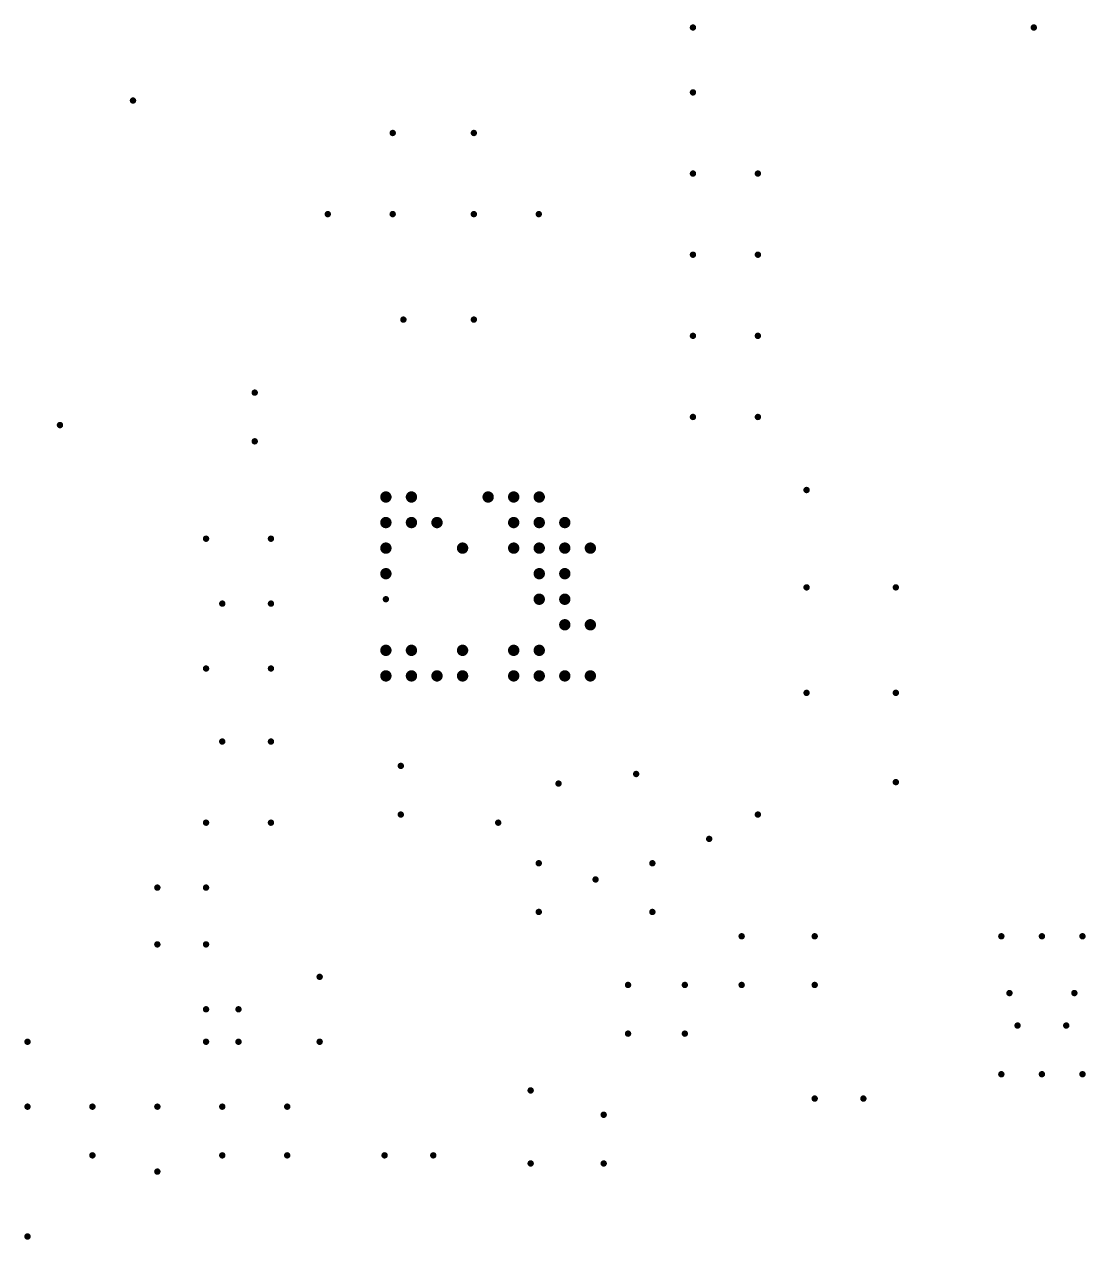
# Model space of a CAD drawing. Extents: x -0.352 to 0.302, y -0.397 to 0.352.
import ezdxf

# ---------------------------------------------------------------- set-up
doc = ezdxf.new("R2010")
doc.units = 0
doc.layers.get('0').update_dxf_attribs({"linetype": 'CONTINUOUS'})
doc.layers.add('tx1', color=1, linetype='CONTINUOUS')

# ---------------------------------------------------------------- blocks, each defined once
blk = doc.blocks.new('D9500')
at = {"const_width": 0.00197}
blk.add_lwpolyline([(-0.000985, 0, 1), (0.000985, 0, 1)], format="xyb", close=True, dxfattribs=at)
blk = doc.blocks.new('D9501')
at = {"const_width": 0.003505}
blk.add_lwpolyline([(-0.001752, 0, 1), (0.001752, 0, 1)], format="xyb", close=True, dxfattribs=at)

msp = doc.modelspace()

# ---------------------------------------------------------------- block references
at = {"layer": 'tx1'}
for name, p in [('D9500', (0.06, 0.35)), ('D9500', (0.27, 0.35)), ('D9500', (0.06, 0.31)), ('D9500', (-0.285, 0.305)), ('D9500', (-0.125, 0.285)), ('D9500', (-0.075, 0.285)), ('D9500', (0.06, 0.26)), ('D9500', (0.1, 0.26)), ('D9500', (-0.165, 0.235)), ('D9500', (-0.125, 0.235)), ('D9500', (-0.075, 0.235)), ('D9500', (-0.035, 0.235)), ('D9500', (0.06, 0.21)), ('D9500', (0.1, 0.21)), ('D9500', (-0.1184, 0.17)), ('D9500', (-0.075, 0.17)), ('D9500', (0.06, 0.16)), ('D9500', (0.1, 0.16)), ('D9500', (-0.21, 0.125)), ('D9500', (-0.33, 0.105)), ('D9500', (0.06, 0.11)), ('D9500', (0.1, 0.11)), ('D9500', (-0.21, 0.095)), ('D9501', (-0.12919, 0.06069)), ('D9501', (-0.11345, 0.06069)), ('D9501', (-0.0662, 0.06069)), ('D9501', (-0.05045, 0.06069)), ('D9501', (-0.03471, 0.06069)), ('D9500', (0.13, 0.065)), ('D9501', (-0.1292, 0.04494)), ('D9501', (-0.11345, 0.04494)), ('D9501', (-0.0977, 0.04494)), ('D9501', (-0.05045, 0.04494)), ('D9501', (-0.03471, 0.04494)), ('D9501', (-0.01896, 0.04494)), ('D9500', (-0.24, 0.035)), ('D9500', (-0.2, 0.035)), ('D9501', (-0.12919, 0.02919)), ('D9501', (-0.08195, 0.02919)), ('D9501', (-0.05045, 0.02919)), ('D9501', (-0.03471, 0.02919)), ('D9501', (-0.01896, 0.02919)), ('D9501', (-0.00321, 0.02919)), ('D9501', (-0.12919, 0.01344)), ('D9501', (-0.0347, 0.01344)), ('D9501', (-0.01896, 0.01344)), ('D9501', (-0.03471, -0.00231)), ('D9501', (-0.01896, -0.00231)), ('D9500', (0.13, 0.005)), ('D9500', (0.185, 0.005)), ('D9500', (-0.23, -0.005)), ('D9500', (-0.2, -0.005)), ('D9500', (-0.12919, -0.00231)), ('D9501', (-0.01896, -0.01805)), ('D9501', (-0.00321, -0.01805)), ('D9501', (-0.12919, -0.0338)), ('D9501', (-0.11345, -0.0338)), ('D9501', (-0.08195, -0.0338)), ('D9501', (-0.05045, -0.0338)), ('D9501', (-0.03471, -0.0338)), ('D9500', (-0.24, -0.045)), ('D9500', (-0.2, -0.045)), ('D9501', (-0.12919, -0.04955)), ('D9501', (-0.11344, -0.04955)), ('D9501', (-0.0977, -0.04955)), ('D9501', (-0.08195, -0.04955)), ('D9501', (-0.05045, -0.04955)), ('D9501', (-0.03471, -0.04955)), ('D9501', (-0.01896, -0.04955)), ('D9501', (-0.00321, -0.04955)), ('D9500', (0.13, -0.06)), ('D9500', (0.185, -0.06)), ('D9500', (-0.23, -0.09)), ('D9500', (-0.2, -0.09)), ('D9500', (-0.12, -0.105)), ('D9500', (0.025, -0.11)), ('D9500', (-0.02283, -0.11591)), ('D9500', (0.185, -0.115)), ('D9500', (-0.12, -0.135)), ('D9500', (0.1, -0.135)), ('D9500', (-0.24, -0.14)), ('D9500', (-0.2, -0.14)), ('D9500', (-0.06, -0.14)), ('D9500', (0.07, -0.15)), ('D9500', (-0.035, -0.165)), ('D9500', (0.035, -0.165)), ('D9500', (-0.27, -0.18)), ('D9500', (-0.24, -0.18)), ('D9500', (0, -0.175)), ('D9500', (-0.035, -0.195)), ('D9500', (0.035, -0.195)), ('D9500', (0.09, -0.21)), ('D9500', (0.135, -0.21)), ('D9500', (0.25, -0.21)), ('D9500', (0.275, -0.21)), ('D9500', (0.3, -0.21)), ('D9500', (-0.27, -0.215)), ('D9500', (-0.24, -0.215)), ('D9500', (-0.17, -0.235)), ('D9500', (0.02, -0.24)), ('D9500', (0.055, -0.24)), ('D9500', (0.09, -0.24)), ('D9500', (0.135, -0.24)), ('D9500', (0.255, -0.245)), ('D9500', (0.295, -0.245)), ('D9500', (-0.24, -0.255)), ('D9500', (-0.22, -0.255)), ('D9500', (0.02, -0.27)), ('D9500', (0.055, -0.27)), ('D9500', (0.26, -0.265)), ('D9500', (0.29, -0.265)), ('D9500', (-0.35, -0.275)), ('D9500', (-0.24, -0.275)), ('D9500', (-0.22, -0.275)), ('D9500', (-0.17, -0.275)), ('D9500', (0.25, -0.295)), ('D9500', (0.275, -0.295)), ('D9500', (0.3, -0.295)), ('D9500', (-0.04, -0.305)), ('D9500', (-0.35, -0.315)), ('D9500', (-0.31, -0.315)), ('D9500', (-0.27, -0.315)), ('D9500', (-0.23, -0.315)), ('D9500', (-0.19, -0.315)), ('D9500', (0.135, -0.31)), ('D9500', (0.165, -0.31)), ('D9500', (0.005, -0.32)), ('D9500', (-0.31, -0.345)), ('D9500', (-0.23, -0.345)), ('D9500', (-0.19, -0.345)), ('D9500', (-0.13, -0.345)), ('D9500', (-0.1, -0.345)), ('D9500', (-0.04, -0.35)), ('D9500', (0.005, -0.35)), ('D9500', (-0.27, -0.355)), ('D9500', (-0.35, -0.395))]:
    msp.add_blockref(name, p, dxfattribs=at)

doc.saveas('drawing.dxf')
